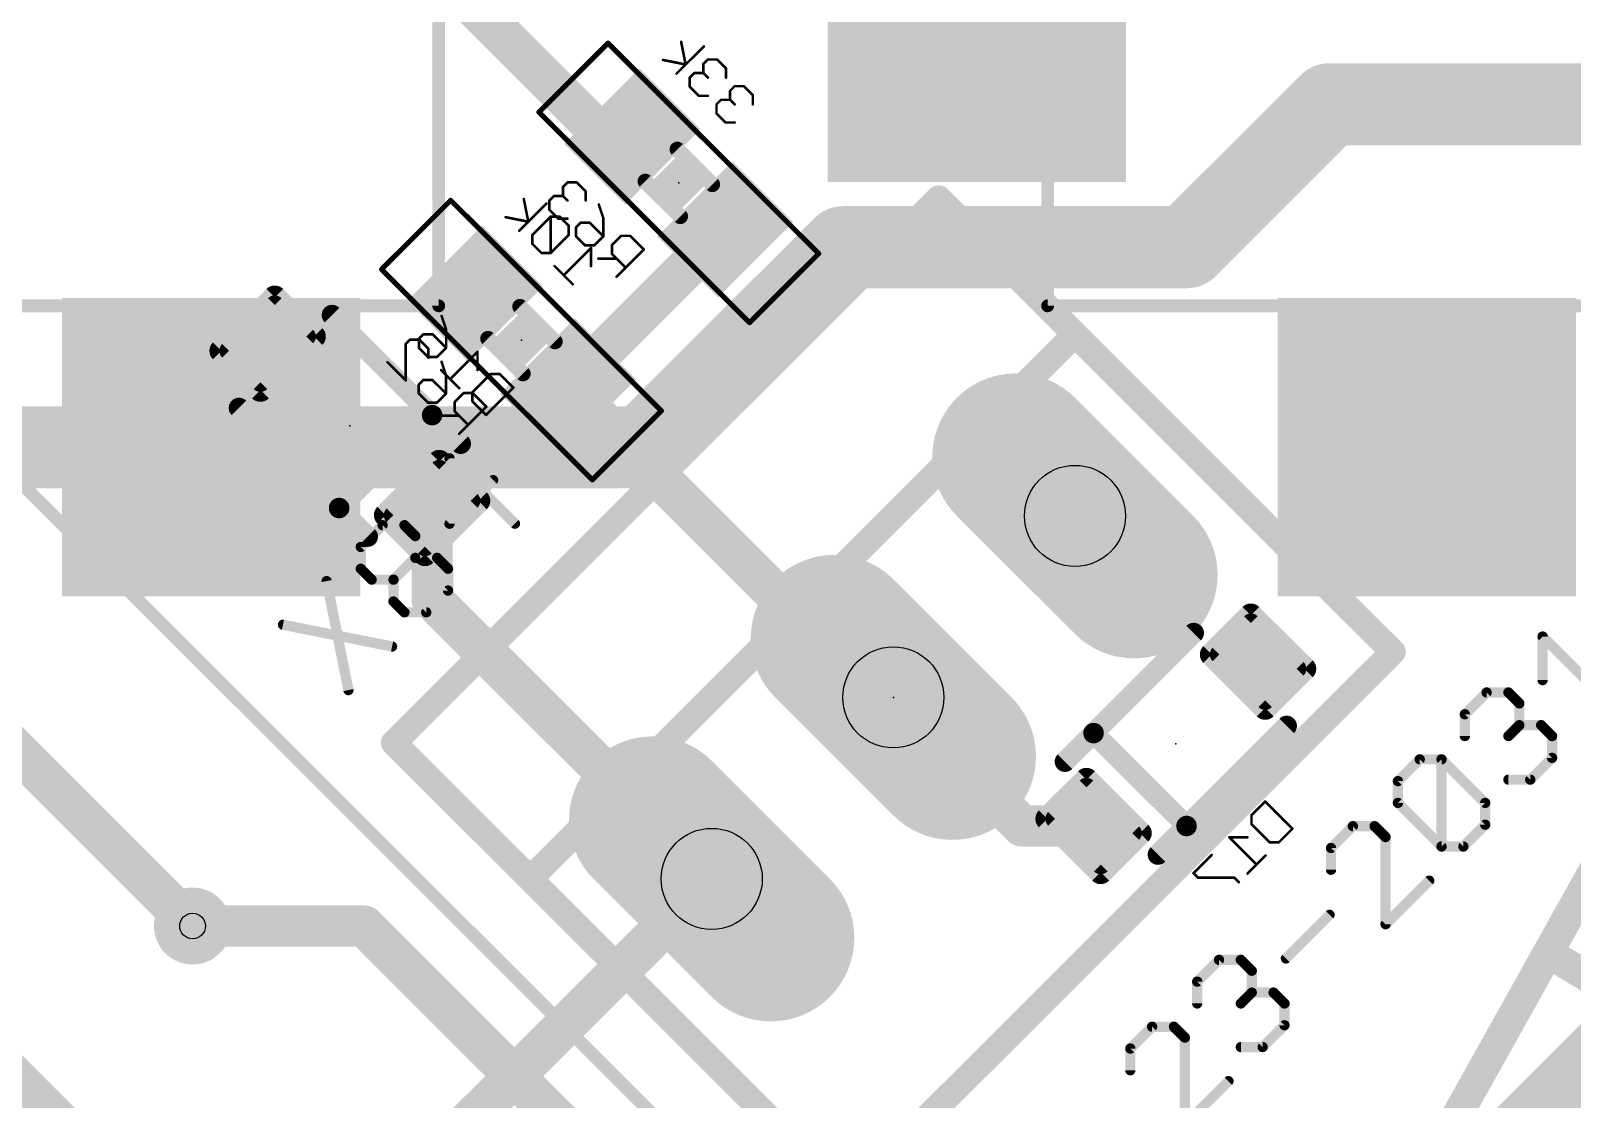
# Model space of a CAD drawing. Extents: x -76 to 580, y -41 to 95.
# Drawn here: x 479.09 to 494.33, y 10.59 to 21.16 of the extents above; entities that cross this region are included whole.
import ezdxf

# ---------------------------------------------------------------- set-up
doc = ezdxf.new("R2010")
doc.units = 0
for name, color, linetype in [('1', 22, 'CONTINUOUS'), ('16', 175, 'CONTINUOUS'), ('17', 82, 'CONTINUOUS'), ('18', 82, 'CONTINUOUS'), ('21', 32, 'CONTINUOUS'), ('23', 7, 'CONTINUOUS'), ('24', 7, 'CONTINUOUS'), ('25', 253, 'CONTINUOUS'), ('26', 253, 'CONTINUOUS'), ('27', 253, 'CONTINUOUS'), ('28', 253, 'CONTINUOUS'), ('29', 253, 'CONTINUOUS'), ('30', 253, 'CONTINUOUS'), ('31', 253, 'CONTINUOUS'), ('32', 253, 'CONTINUOUS'), ('36', 253, 'CONTINUOUS'), ('40', 175, 'CONTINUOUS'), ('44', 253, 'CONTINUOUS'), ('51', 53, 'CONTINUOUS'), ('52', 253, 'CONTINUOUS')]:
    doc.layers.add(name, color=color, linetype=linetype)

# ---------------------------------------------------------------- blocks, each defined once
blk = doc.blocks.new('RECT100800X132800R30')
at = {"const_width": 0.0945}
blk.add_lwpolyline([(0.2677, -0.3205), (0.2677, 0.3205, 0.4142), (0.2205, 0.3678), (-0.2205, 0.3678, 0.4142), (-0.2677, 0.3205), (-0.2677, -0.3205, 0.4142), (-0.2205, -0.3678), (0.2205, -0.3678, 0.4142)], format="xyb", close=True, dxfattribs=at)
blk.add_solid([(-0.2441, -0.3441), (0.2441, -0.3441), (-0.2441, 0.3441), (0.2441, 0.3441)])
blk = doc.blocks.new('RECT125184X157184R30')
at = {"const_width": 0.1174}
blk.add_lwpolyline([(0.3325, -0.3738), (0.3325, 0.3738, 0.4142), (0.2738, 0.4325), (-0.2738, 0.4325, 0.4142), (-0.3325, 0.3738), (-0.3325, -0.3738, 0.4142), (-0.2738, -0.4325), (0.2738, -0.4325, 0.4142)], format="xyb", close=True, dxfattribs=at)
blk.add_solid([(-0.2992, -0.3992), (0.2992, -0.3992), (-0.2992, 0.3992), (0.2992, 0.3992)])
blk = doc.blocks.new('RECT')
blk.add_solid([(-0.5, -0.5), (0.5, -0.5), (-0.5, 0.5), (0.5, 0.5)])
blk = doc.blocks.new('LONGP100')
at = {"const_width": 1}
blk.add_lwpolyline([(-0.5, 0), (0.5, 0)], dxfattribs=at)
at = {"const_width": 0.5}
for points in [[(-0.5, 0.25, 1), (-0.5, -0.25)], [(0.5, -0.25, 1), (0.5, 0.25)]]:
    blk.add_lwpolyline(points, format="xyb", dxfattribs=at)
blk = doc.blocks.new('ROUNDV')
at = {"const_width": 0.5}
blk.add_lwpolyline([(0, -0.25, 1), (0, 0.25, 1), (0, -0.25)], format="xyb", dxfattribs=at)

msp = doc.modelspace()

# ---------------------------------------------------------------- linework, layer by layer
at = {"layer": '1'}
for points, const_width in [([(486.1359, 3.6062), (462.8721, 26.8701)], 0.4064), ([(488.0928, 21.4947), (488.4463, 21.1411)], 0.4064), ([(491.9342, 20.4354), (490.52, 19.0212)], 0.8128), ([(496.3182, 20.4354), (491.9342, 20.4354)], 0.8128), ([(487.1259, 19.0212), (485.1458, 17.0411)], 0.8128), ([(490.52, 19.0212), (487.1259, 19.0212)], 0.8128), ([(480.8755, 17.0411), (476.378, 17.0411)], 0.8128), ([(485.1458, 17.0411), (480.8755, 17.0411)], 0.8128), ([(493.1363, 10.3238), (496.1768, 15.7685)], 0.3048), ([(480.6912, 12.3037), (478.0042, 14.9907)], 0.4064), ([(485.8248, 12.7703), (483.3782, 10.3238)], 0.4064), ([(494.1262, 12.0208), (497.7325, 9.8288)], 0.3048)]:
    msp.add_lwpolyline(points, dxfattribs=dict(at, const_width=const_width))
for points, const_width in [([(488.3745, 21.0693, 1), (488.5182, 21.213)], 0.2032), ([(491.9342, 20.6386, 1), (491.9342, 20.2322)], 0.4064), ([(492.0779, 20.2917, 1), (491.7905, 20.5791)], 0.4064), ([(487.1259, 19.2244, 1), (487.1259, 18.818)], 0.4064), ([(487.2695, 18.8775, 1), (486.9822, 19.1649)], 0.4064), ([(490.3763, 19.1649, 1), (490.6637, 18.8775)], 0.4064), ([(490.52, 18.818, 1), (490.52, 19.2244)], 0.4064), ([(480.8755, 17.2443, 1), (480.8755, 16.8379)], 0.4064), ([(480.8755, 16.8379, 1), (480.8755, 17.2443)], 0.4064), ([(485.0021, 17.1848, 1), (485.2895, 16.8974)], 0.4064), ([(485.1458, 16.8379, 1), (485.1458, 17.2443)], 0.4064), ([(485.8966, 12.6985, 1), (485.7529, 12.8422)], 0.2032), ([(480.6193, 12.2318, 1), (480.763, 12.3755)], 0.2032), ([(494.1658, 12.0859, 1), (494.0866, 11.9557)], 0.1524)]:
    msp.add_lwpolyline(points, format="xyb", dxfattribs=dict(at, const_width=const_width))
at = {"layer": '16'}
for points, const_width in [([(483.0953, 21.7789), (484.7571, 20.1172)], 0.4064), ([(484.7571, 20.1172), (485.0399, 20.1172)], 0.4064), ([(484.4035, 17.6423), (485.9591, 19.1979)], 0.4064), ([(486.843, 15.2028), (484.4035, 17.6423)], 0.4064), ([(483.06, 15.5351), (483.06, 16.4402)], 0.4064), ([(485.8248, 12.7703), (483.06, 15.5351)], 0.4064), ([(487.6208, 14.5664), (486.843, 15.2028)], 0.4064), ([(487.6208, 14.5664), (488.8936, 13.2936)], 0.4064), ([(488.8936, 13.2936), (489.6007, 13.2936)], 0.4064), ([(482.3882, 12.3037), (480.6912, 12.3037)], 0.4064), ([(484.7924, 9.8995), (482.3882, 12.3037)], 0.4064), ([(495.399, 11.738), (492.8534, 9.1924)], 0.8128)]:
    msp.add_lwpolyline(points, dxfattribs=dict(at, const_width=const_width))
at = {"layer": '16', "const_width": 0.2032}
for points in [[(484.7571, 20.2188, 1), (484.7571, 20.0156)], [(484.6852, 20.0453, 1), (484.8289, 20.189)], [(485.0399, 20.0156, 1), (485.0399, 20.2188)], [(486.031, 19.1261, 1), (485.8873, 19.2698)], [(484.4753, 17.7142, 1), (484.3317, 17.5705)], [(484.3317, 17.7142, 1), (484.4753, 17.5705)], [(483.1616, 16.4402, 1), (482.9584, 16.4402)], [(483.1318, 15.607, 1), (482.9882, 15.4633)], [(482.9584, 15.5351, 1), (483.1616, 15.5351)], [(486.9074, 15.2814, 1), (486.7787, 15.1242)], [(486.7712, 15.131, 1), (486.9149, 15.2746)], [(487.6927, 14.6382, 1), (487.549, 14.4946)], [(487.5565, 14.4878, 1), (487.6852, 14.645)], [(488.8936, 13.3952, 1), (488.8936, 13.192)], [(488.8218, 13.2218, 1), (488.9655, 13.3654)], [(489.6007, 13.192, 1), (489.6007, 13.3952)], [(485.7529, 12.6985, 1), (485.8966, 12.8422)], [(480.6912, 12.4053, 1), (480.6912, 12.2021)], [(482.4601, 12.3755, 1), (482.3164, 12.2318)], [(482.3882, 12.2021, 1), (482.3882, 12.4053)]]:
    msp.add_lwpolyline(points, format="xyb", dxfattribs=at)
at = {"layer": '21', "const_width": 0.254}
for points in [[(482.6817, 14.1174), (488.0698, 19.5055)], [(488.0698, 19.5055), (489.4169, 18.1585)], [(484.0287, 12.7703), (489.4169, 18.1585)], [(489.4169, 18.1585), (492.56, 15.0154)], [(492.56, 15.0154), (487.1718, 9.6273)], [(484.0287, 12.7703), (482.6817, 14.1174)], [(487.1718, 9.6273), (484.0287, 12.7703)]]:
    msp.add_lwpolyline(points, dxfattribs=at)
at = {"layer": '21', "const_width": 0.127}
for points in [[(488.1147, 19.5504, 1), (488.0249, 19.4606)], [(488.1147, 19.4606, 1), (488.0249, 19.5504)], [(489.4618, 18.2034, 1), (489.372, 18.1136)], [(489.4618, 18.1136, 1), (489.372, 18.2034)], [(489.372, 18.1136, 1), (489.4618, 18.2034)], [(492.6049, 14.9705, 1), (492.5151, 15.0603)], [(492.5151, 14.9705, 1), (492.6049, 15.0603)], [(482.7266, 14.1623, 1), (482.6368, 14.0725)], [(482.6368, 14.1623, 1), (482.7266, 14.0725)], [(484.0736, 12.8152, 1), (483.9838, 12.7254)], [(483.9838, 12.8152, 1), (484.0736, 12.7254)], [(483.9838, 12.7254, 1), (484.0736, 12.8152)]]:
    msp.add_lwpolyline(points, format="xyb", dxfattribs=at)
at = {"layer": '23'}
msp.add_point((487.6208, 14.5664), dxfattribs=at)
at = {"layer": '24'}
for p in [(485.4995, 19.6576), (483.9439, 18.1019), (482.2468, 17.2534), (490.4139, 14.1068)]:
    msp.add_point(p, dxfattribs=at)
at = {"layer": '25', "const_width": 0.1016}
for points in [[(483.8793, 16.2848), (483.2321, 16.932)], [(483.2321, 16.932), (483.2321, 16.2848)], [(483.2321, 16.2848), (483.6636, 16.7162)], [(482.3549, 16.0547), (482.5706, 16.2704)], [(482.5706, 16.2704), (482.7863, 16.2704)], [(482.7863, 16.2704), (482.8942, 16.1626)], [(482.8942, 16.1626), (482.8942, 15.9469)], [(482.3549, 15.839), (482.3549, 16.0547)], [(482.4628, 15.7312), (482.3549, 15.839)], [(482.6785, 15.7312), (482.8942, 15.9469)], [(482.8942, 15.9469), (483.1099, 15.9469)], [(483.1099, 15.9469), (483.2178, 15.839)], [(483.2178, 15.839), (483.2178, 15.6233)], [(482.017, 15.7168), (482.2327, 14.6382)], [(482.6785, 15.7312), (482.4628, 15.7312)], [(482.6785, 15.5155), (482.6785, 15.7312)], [(482.7863, 15.4076), (482.6785, 15.5155)], [(483.2178, 15.6233), (483.002, 15.4076)], [(483.002, 15.4076), (482.7863, 15.4076)], [(481.5855, 15.2854), (482.6641, 15.0697)]]:
    msp.add_lwpolyline(points, dxfattribs=at)
at = {"layer": '25', "const_width": 0.0508}
for points in [[(483.2575, 16.932, 1), (483.2067, 16.932)], [(483.2501, 16.9499, 1), (483.2142, 16.914)], [(483.6815, 16.6983, 1), (483.6456, 16.7342)], [(482.5706, 16.2958, 1), (482.5706, 16.245)], [(482.5886, 16.2525, 1), (482.5527, 16.2884)], [(482.8043, 16.2884, 1), (482.7684, 16.2525)], [(482.7863, 16.245, 1), (482.7863, 16.2958)], [(483.2067, 16.2848, 1), (483.2575, 16.2848)], [(483.2142, 16.3028, 1), (483.2501, 16.2669)], [(483.8613, 16.2669, 1), (483.8972, 16.3028)], [(482.9196, 16.1626, 1), (482.8688, 16.1626)], [(482.8762, 16.1446, 1), (482.9121, 16.1805)], [(482.3803, 16.0547, 1), (482.3295, 16.0547)], [(482.3369, 16.0727, 1), (482.3729, 16.0368)], [(482.3295, 15.839, 1), (482.3803, 15.839)], [(482.3729, 15.857, 1), (482.337, 15.8211)], [(482.8942, 15.9723, 1), (482.8942, 15.9215)], [(482.8688, 15.9469, 1), (482.9196, 15.9469)], [(482.9121, 15.9289, 1), (482.8762, 15.9648)], [(483.1279, 15.9648, 1), (483.0919, 15.9289)], [(483.1099, 15.9215, 1), (483.1099, 15.9723)], [(483.2432, 15.839, 1), (483.1924, 15.839)], [(483.1998, 15.8211, 1), (483.2357, 15.857)], [(482.0419, 15.7218, 1), (481.9921, 15.7118)], [(482.4628, 15.7566, 1), (482.4628, 15.7058)], [(482.4448, 15.7132, 1), (482.4807, 15.7491)], [(482.7039, 15.7312, 1), (482.6531, 15.7312)], [(482.6605, 15.7491, 1), (482.6964, 15.7132)], [(482.6785, 15.7058, 1), (482.6785, 15.7566)], [(482.6964, 15.5334, 1), (482.6605, 15.4975)], [(483.1924, 15.6233, 1), (483.2432, 15.6233)], [(483.2357, 15.6053, 1), (483.1998, 15.6413)], [(482.6531, 15.5155, 1), (482.7039, 15.5155)], [(482.7863, 15.433, 1), (482.7863, 15.3822)], [(482.7684, 15.3896, 1), (482.8043, 15.4256)], [(482.9841, 15.4256, 1), (483.02, 15.3896)], [(483.002, 15.3822, 1), (483.002, 15.433)], [(481.5905, 15.3103, 1), (481.5806, 15.2605)], [(482.6591, 15.0447, 1), (482.6691, 15.0946)], [(482.2078, 14.6333, 1), (482.2576, 14.6432)]]:
    msp.add_lwpolyline(points, format="xyb", dxfattribs=at)
at = {"layer": '26', "const_width": 0.0254}
for points in [[(484.3992, 19.6627), (484.3542, 19.6178)], [(484.489, 19.6627), (484.3992, 19.6627)], [(484.5789, 19.5728), (484.489, 19.6627)], [(484.2643, 19.5279), (484.2194, 19.4829)], [(484.3542, 19.5279), (484.2643, 19.5279)], [(484.3542, 19.6178), (484.3542, 19.5279)], [(484.3542, 19.5279), (484.3992, 19.4829)], [(484.5789, 19.4829), (484.5789, 19.5728)], [(484.2194, 19.4829), (484.2194, 19.3931)], [(484.2194, 19.3931), (484.3093, 19.3032)], [(484.7087, 19.443), (484.7536, 19.3082)], [(484.3093, 19.3032), (484.3992, 19.3032)], [(484.484, 19.2183), (484.529, 19.2633)], [(484.484, 19.1285), (484.484, 19.2183)], [(484.529, 19.2633), (484.6188, 19.2633)], [(484.6188, 19.2633), (484.7536, 19.1285)], [(484.7536, 19.3082), (484.7536, 19.1285)], [(484.5739, 19.0386), (484.484, 19.1285)], [(484.6638, 19.0386), (484.5739, 19.0386)], [(484.7536, 19.1285), (484.6638, 19.0386)], [(484.9284, 19.1335), (484.8385, 19.0436)], [(484.8385, 19.0436), (484.8385, 18.9537)], [(485.0183, 19.1335), (484.9284, 19.1335)], [(485.1531, 18.9987), (485.0183, 19.1335)], [(484.8834, 18.9088), (484.7037, 18.9088)], [(484.8385, 18.9537), (484.9733, 18.8189)], [(484.8834, 18.729), (485.1531, 18.9987)], [(483.1545, 18.3398), (483.1995, 18.2049)], [(482.9298, 18.1151), (482.9748, 18.16)], [(482.9748, 18.16), (483.0647, 18.16)], [(483.0647, 18.16), (483.1995, 18.0252)], [(483.1995, 18.2049), (483.1995, 18.0252)], [(482.7986, 18.0621), (482.8435, 18.1071)], [(482.7986, 17.7026), (482.7986, 18.0621)], [(482.8435, 18.1071), (482.9334, 18.1071)], [(482.9298, 18.0252), (482.9298, 18.1151)], [(483.0197, 17.9353), (482.9298, 18.0252)], [(482.9334, 18.1071), (483.0233, 18.0172)], [(483.0233, 18.0172), (483.0233, 17.9273)], [(483.1995, 18.0252), (483.1096, 17.9353)], [(483.509, 17.9853), (483.2394, 17.7156)], [(483.509, 17.8055), (483.509, 17.9853)], [(482.6188, 17.8824), (482.7986, 17.7026)], [(483.1096, 17.9353), (483.0197, 17.9353)], [(483.1531, 17.8874), (483.198, 17.7526)], [(482.9284, 17.6627), (482.9733, 17.7076)], [(482.9733, 17.7076), (483.0632, 17.7076)], [(483.0632, 17.7076), (483.198, 17.5728)], [(483.3293, 17.6258), (483.1495, 17.8055)], [(483.198, 17.7526), (483.198, 17.5728)], [(483.459, 17.5859), (483.6388, 17.7656)], [(483.6388, 17.7656), (483.7287, 17.7656)], [(483.7287, 17.7656), (483.8635, 17.6308)], [(482.9284, 17.5728), (482.9284, 17.6627)], [(483.0183, 17.483), (482.9284, 17.5728)], [(483.198, 17.5728), (483.1081, 17.483)], [(483.3727, 17.5779), (483.2829, 17.488)], [(483.4626, 17.5779), (483.3727, 17.5779)], [(483.459, 17.496), (483.459, 17.5859)], [(483.5974, 17.443), (483.4626, 17.5779)], [(483.8635, 17.6308), (483.5939, 17.3612)], [(483.1081, 17.483), (483.0183, 17.483)], [(483.2829, 17.488), (483.2829, 17.3981)], [(483.2829, 17.3981), (483.4177, 17.2633)], [(483.3278, 17.1734), (483.5974, 17.443)], [(483.5939, 17.3612), (483.459, 17.496)], [(483.3278, 17.3532), (483.148, 17.3532)], [(491.1625, 13.401), (491.2973, 13.5358)], [(491.1625, 13.3111), (491.1625, 13.401)], [(491.2973, 13.5358), (491.5669, 13.2662)], [(491.3422, 13.1314), (491.1625, 13.3111)], [(491.5669, 13.2662), (491.4321, 13.1314)], [(491.1226, 13.1813), (490.9428, 13.1813)], [(490.9428, 13.1813), (491.2125, 12.9117)], [(491.4321, 13.1314), (491.3422, 13.1314)], [(490.7681, 13.0066), (490.5883, 12.8268)], [(491.3023, 13.0016), (491.1226, 12.8218)], [(490.5883, 12.8268), (490.6333, 12.7819)], [(490.6333, 12.7819), (490.9928, 12.7819)], [(490.9928, 12.7819), (491.0377, 12.737)]]:
    msp.add_lwpolyline(points, dxfattribs=at)
at = {"layer": '26', "const_width": 0.0127}
for points in [[(484.3992, 19.6691, 1), (484.3992, 19.6564)], [(484.4037, 19.6582, 1), (484.3947, 19.6672)], [(484.4935, 19.6672, 1), (484.4846, 19.6582)], [(484.489, 19.6564, 1), (484.489, 19.6691)], [(484.2643, 19.5342, 1), (484.2643, 19.5215)], [(484.2688, 19.5234, 1), (484.2599, 19.5324)], [(484.3606, 19.6178, 1), (484.3479, 19.6178)], [(484.3497, 19.6223, 1), (484.3587, 19.6133)], [(484.3587, 19.5324, 1), (484.3497, 19.5234)], [(484.3479, 19.5279, 1), (484.3606, 19.5279)], [(484.3542, 19.5215, 1), (484.3542, 19.5342)], [(484.5853, 19.5728, 1), (484.5726, 19.5728)], [(484.5744, 19.5683, 1), (484.5834, 19.5773)], [(484.2258, 19.4829, 1), (484.2131, 19.4829)], [(484.2149, 19.4874, 1), (484.2239, 19.4785)], [(484.2239, 19.3976, 1), (484.2149, 19.3886)], [(484.2131, 19.3931, 1), (484.2258, 19.3931)], [(484.3947, 19.4785, 1), (484.4037, 19.4874)], [(484.5726, 19.4829, 1), (484.5853, 19.4829)], [(484.7147, 19.445, 1), (484.7027, 19.441)], [(484.3093, 19.3095, 1), (484.3093, 19.2968)], [(484.3048, 19.2987, 1), (484.3138, 19.3077)], [(484.3992, 19.2968, 1), (484.3992, 19.3095)], [(484.4795, 19.2228, 1), (484.4885, 19.2139)], [(484.4904, 19.2183, 1), (484.4777, 19.2183)], [(484.529, 19.2696, 1), (484.529, 19.2569)], [(484.5334, 19.2588, 1), (484.5245, 19.2678)], [(484.6233, 19.2678, 1), (484.6143, 19.2588)], [(484.6188, 19.2569, 1), (484.6188, 19.2696)], [(484.76, 19.3082, 1), (484.7473, 19.3082)], [(484.7476, 19.3062, 1), (484.7597, 19.3102)], [(484.4885, 19.133, 1), (484.4795, 19.124)], [(484.4777, 19.1285, 1), (484.4904, 19.1285)], [(484.5739, 19.0449, 1), (484.5739, 19.0322)], [(484.6638, 19.0322, 1), (484.6638, 19.0449)], [(484.7473, 19.1285, 1), (484.76, 19.1285)], [(484.7581, 19.124, 1), (484.7492, 19.133)], [(484.7492, 19.124, 1), (484.7581, 19.133)], [(484.8448, 19.0436, 1), (484.8321, 19.0436)], [(484.834, 19.0481, 1), (484.843, 19.0391)], [(484.9284, 19.1398, 1), (484.9284, 19.1271)], [(484.9329, 19.129, 1), (484.9239, 19.138)], [(485.0227, 19.138, 1), (485.0138, 19.129)], [(485.0183, 19.1271, 1), (485.0183, 19.1398)], [(484.5694, 19.0341, 1), (484.5784, 19.0431)], [(484.6593, 19.0431, 1), (484.6683, 19.0341)], [(484.7037, 18.9151, 1), (484.7037, 18.9025)], [(484.843, 18.9582, 1), (484.834, 18.9492)], [(484.8321, 18.9537, 1), (484.8448, 18.9537)], [(484.8834, 18.9024, 1), (484.8834, 18.9151)], [(485.1576, 18.9942, 1), (485.1486, 19.0032)], [(485.1486, 18.9942, 1), (485.1576, 19.0032)], [(484.9688, 18.8144, 1), (484.9778, 18.8234)], [(484.8789, 18.7335, 1), (484.8879, 18.7246)], [(483.1606, 18.3418, 1), (483.1485, 18.3378)], [(482.9748, 18.1664, 1), (482.9748, 18.1537)], [(482.9793, 18.1555, 1), (482.9703, 18.1645)], [(483.0691, 18.1645, 1), (483.0602, 18.1555)], [(483.0647, 18.1537, 1), (483.0647, 18.1664)], [(483.2058, 18.2049, 1), (483.1931, 18.2049)], [(483.1935, 18.2029, 1), (483.2055, 18.2069)], [(482.8049, 18.0621, 1), (482.7922, 18.0621)], [(482.7941, 18.0666, 1), (482.8031, 18.0576)], [(482.8435, 18.1134, 1), (482.8435, 18.1007)], [(482.848, 18.1026, 1), (482.839, 18.1116)], [(482.9362, 18.1151, 1), (482.9235, 18.1151)], [(482.9235, 18.0252, 1), (482.9362, 18.0252)], [(482.9254, 18.1196, 1), (482.9343, 18.1106)], [(482.9343, 18.0297, 1), (482.9254, 18.0207)], [(482.9379, 18.1116, 1), (482.9289, 18.1026)], [(482.9334, 18.1007, 1), (482.9334, 18.1134)], [(483.0296, 18.0172, 1), (483.0169, 18.0172)], [(483.0188, 18.0127, 1), (483.0278, 18.0217)], [(483.1931, 18.0252, 1), (483.2058, 18.0252)], [(483.204, 18.0207, 1), (483.195, 18.0297)], [(483.195, 18.0207, 1), (483.204, 18.0297)], [(483.5154, 17.9853, 1), (483.5027, 17.9853)], [(483.5135, 17.9808, 1), (483.5045, 17.9898)], [(482.6233, 17.8869, 1), (482.6143, 17.8779)], [(483.0197, 17.9417, 1), (483.0197, 17.929)], [(483.0152, 17.9308, 1), (483.0242, 17.9398)], [(483.0169, 17.9273, 1), (483.0296, 17.9273)], [(483.1051, 17.9398, 1), (483.1141, 17.9308)], [(483.1096, 17.929, 1), (483.1096, 17.9417)], [(483.1591, 17.8894, 1), (483.147, 17.8854)], [(482.7922, 17.7026, 1), (482.8049, 17.7026)], [(482.7941, 17.6981, 1), (482.8031, 17.7071)], [(482.9733, 17.714, 1), (482.9733, 17.7013)], [(482.9778, 17.7032, 1), (482.9688, 17.7121)], [(483.0677, 17.7121, 1), (483.0587, 17.7032)], [(483.0632, 17.7013, 1), (483.0632, 17.714)], [(483.154, 17.81, 1), (483.145, 17.801)], [(483.2044, 17.7526, 1), (483.1917, 17.7526)], [(483.192, 17.7506, 1), (483.204, 17.7546)], [(483.2349, 17.7201, 1), (483.2439, 17.7112)], [(483.5027, 17.8055, 1), (483.5154, 17.8055)], [(483.6388, 17.772, 1), (483.6388, 17.7593)], [(483.6433, 17.7611, 1), (483.6343, 17.7701)], [(483.7332, 17.7701, 1), (483.7242, 17.7611)], [(483.7287, 17.7593, 1), (483.7287, 17.772)], [(482.9347, 17.6627, 1), (482.922, 17.6627)], [(482.9239, 17.6672, 1), (482.9329, 17.6582)], [(482.9329, 17.5773, 1), (482.9239, 17.5683)], [(482.922, 17.5728, 1), (482.9347, 17.5728)], [(483.1917, 17.5728, 1), (483.2044, 17.5728)], [(483.2025, 17.5683, 1), (483.1935, 17.5773)], [(483.1935, 17.5683, 1), (483.2025, 17.5773)], [(483.3248, 17.6213, 1), (483.3337, 17.6303)], [(483.3727, 17.5842, 1), (483.3727, 17.5715)], [(483.3772, 17.5734, 1), (483.3682, 17.5824)], [(483.4654, 17.5859, 1), (483.4527, 17.5859)], [(483.4546, 17.5903, 1), (483.4635, 17.5814)], [(483.4671, 17.5824, 1), (483.4581, 17.5734)], [(483.4626, 17.5715, 1), (483.4626, 17.5842)], [(483.868, 17.6263, 1), (483.859, 17.6353)], [(483.859, 17.6263, 1), (483.868, 17.6353)], [(483.0183, 17.4893, 1), (483.0183, 17.4766)], [(483.0138, 17.4785, 1), (483.0227, 17.4874)], [(483.1036, 17.4874, 1), (483.1126, 17.4785)], [(483.1081, 17.4766, 1), (483.1081, 17.4893)], [(483.2892, 17.488, 1), (483.2765, 17.488)], [(483.2784, 17.4925, 1), (483.2873, 17.4835)], [(483.2873, 17.4026, 1), (483.2784, 17.3936)], [(483.2765, 17.3981, 1), (483.2892, 17.3981)], [(483.4527, 17.496, 1), (483.4654, 17.496)], [(483.4635, 17.5005, 1), (483.4546, 17.4915)], [(483.6019, 17.4386, 1), (483.5929, 17.4475)], [(483.5929, 17.4386, 1), (483.6019, 17.4475)], [(483.148, 17.3595, 1), (483.148, 17.3468)], [(483.3278, 17.3468, 1), (483.3278, 17.3595)], [(483.4132, 17.2588, 1), (483.4222, 17.2678)], [(483.5894, 17.3657, 1), (483.5984, 17.3567)], [(483.5894, 17.3567, 1), (483.5984, 17.3657)], [(483.3233, 17.1779, 1), (483.3323, 17.1689)], [(491.1688, 13.401, 1), (491.1561, 13.401)], [(491.3018, 13.5403, 1), (491.2928, 13.5313)], [(491.3018, 13.5313, 1), (491.2928, 13.5403)], [(491.1561, 13.3111, 1), (491.1688, 13.3111)], [(491.158, 13.4055, 1), (491.167, 13.3965)], [(491.167, 13.3156, 1), (491.158, 13.3066)], [(491.5714, 13.2617, 1), (491.5624, 13.2707)], [(491.5624, 13.2617, 1), (491.5714, 13.2707)], [(490.9428, 13.1877, 1), (490.9428, 13.175)], [(490.9473, 13.1858, 1), (490.9383, 13.1768)], [(491.1226, 13.175, 1), (491.1226, 13.1877)], [(491.3422, 13.1377, 1), (491.3422, 13.125)], [(491.3378, 13.1269, 1), (491.3467, 13.1359)], [(491.4276, 13.1359, 1), (491.4366, 13.1269)], [(491.4321, 13.125, 1), (491.4321, 13.1377)], [(490.7726, 13.0021, 1), (490.7636, 13.0111)], [(491.3068, 12.9971, 1), (491.2978, 13.0061)], [(490.5928, 12.8313, 1), (490.5838, 12.8224)], [(490.5838, 12.8313, 1), (490.5928, 12.8224)], [(491.1181, 12.8263, 1), (491.1271, 12.8173)], [(491.208, 12.9072, 1), (491.2169, 12.9162)], [(490.6333, 12.7883, 1), (490.6333, 12.7756)], [(490.6288, 12.7774, 1), (490.6378, 12.7864)], [(490.9973, 12.7864, 1), (490.9883, 12.7774)], [(490.9928, 12.7756, 1), (490.9928, 12.7883)], [(491.0332, 12.7325, 1), (491.0422, 12.7415)]]:
    msp.add_lwpolyline(points, format="xyb", dxfattribs=at)
at = {"layer": '27', "const_width": 0.1016}
for points in [[(494.041, 14.7371), (494.041, 15.1685)], [(494.041, 15.1685), (494.6882, 14.5213)], [(493.2717, 14.3991), (493.4874, 14.6148)], [(493.4874, 14.6148), (493.7031, 14.6148)], [(493.7031, 14.6148), (493.8109, 14.507)], [(493.8109, 14.507), (493.8109, 14.2913)], [(493.2717, 14.1834), (493.2717, 14.3991)], [(493.8109, 14.2913), (493.7031, 14.1834)], [(493.8109, 14.2913), (494.0266, 14.2913)], [(494.0266, 14.2913), (494.1345, 14.1834)], [(494.1345, 14.1834), (494.1345, 13.9677)], [(492.6101, 13.7376), (492.8259, 13.9533)], [(492.8259, 13.9533), (493.0416, 13.9533)], [(493.0416, 13.9533), (493.473, 13.5219)], [(493.0416, 13.0905), (493.0416, 13.9533)], [(494.1345, 13.9677), (493.9188, 13.752)], [(492.6102, 13.5219), (492.6101, 13.7376)], [(493.9188, 13.752), (493.7031, 13.752)], [(493.0416, 13.0905), (492.6102, 13.5219)], [(493.473, 13.5219), (493.473, 13.3062)], [(492.1644, 13.2918), (491.9486, 13.0761)], [(492.3801, 13.2918), (492.1644, 13.2918)], [(492.4879, 13.184), (492.3801, 13.2918)], [(493.473, 13.3062), (493.2573, 13.0905)], [(491.9486, 13.0761), (491.9486, 12.8604)], [(492.4879, 12.3211), (492.4879, 13.184)], [(493.2573, 13.0905), (493.0416, 13.0905)], [(492.9193, 12.7525), (492.4879, 12.3211)], [(491.5028, 11.9832), (491.9343, 12.4146)], [(490.6256, 11.7531), (490.8413, 11.9688)], [(490.8413, 11.9688), (491.057, 11.9688)], [(491.057, 11.9688), (491.1649, 11.8609)], [(491.1649, 11.8609), (491.1649, 11.6452)], [(490.6256, 11.5374), (490.6256, 11.7531)], [(491.1649, 11.6452), (491.057, 11.5374)], [(491.1649, 11.6452), (491.3806, 11.6452)], [(491.3806, 11.6452), (491.4885, 11.5374)], [(491.4885, 11.5374), (491.4885, 11.3217)], [(490.1798, 11.3073), (489.9641, 11.0916)], [(490.3955, 11.3073), (490.1798, 11.3073)], [(490.5034, 11.1994), (490.3955, 11.3073)], [(491.4885, 11.3217), (491.2728, 11.1059)], [(489.9641, 11.0916), (489.9641, 10.8759)], [(490.5034, 10.3366), (490.5034, 11.1994)], [(491.2728, 11.1059), (491.057, 11.1059)], [(490.9348, 10.768), (490.5034, 10.3366)]]:
    msp.add_lwpolyline(points, dxfattribs=at)
at = {"layer": '27', "const_width": 0.0508}
for points in [[(494.0664, 15.1685, 1), (494.0156, 15.1685)], [(494.059, 15.1864, 1), (494.0231, 15.1505)], [(493.4874, 14.6402, 1), (493.4874, 14.5894)], [(493.5053, 14.5969, 1), (493.4694, 14.6328)], [(493.721, 14.6328, 1), (493.6851, 14.5969)], [(493.7031, 14.5894, 1), (493.7031, 14.6402)], [(494.0156, 14.7371, 1), (494.0664, 14.7371)], [(493.8363, 14.507, 1), (493.7855, 14.507)], [(493.793, 14.489, 1), (493.8289, 14.5249)], [(493.2971, 14.3991, 1), (493.2463, 14.3991)], [(493.2537, 14.4171, 1), (493.2896, 14.3812)], [(493.8109, 14.3167, 1), (493.8109, 14.2659)], [(493.8289, 14.2733, 1), (493.793, 14.3092)], [(494.0446, 14.3092, 1), (494.0087, 14.2733)], [(494.0266, 14.2659, 1), (494.0266, 14.3167)], [(493.2463, 14.1834, 1), (493.2971, 14.1834)], [(493.6851, 14.2014, 1), (493.721, 14.1654)], [(493.7855, 14.2913, 1), (493.8363, 14.2913)], [(494.1599, 14.1834, 1), (494.1091, 14.1834)], [(494.1165, 14.1654, 1), (494.1525, 14.2014)], [(492.8259, 13.9787, 1), (492.8259, 13.9279)], [(492.8438, 13.9354, 1), (492.8079, 13.9713)], [(493.0595, 13.9713, 1), (493.0236, 13.9354)], [(493.067, 13.9533, 1), (493.0162, 13.9533)], [(493.0416, 13.9279, 1), (493.0416, 13.9787)], [(494.1091, 13.9677, 1), (494.1599, 13.9677)], [(494.1525, 13.9497, 1), (494.1165, 13.9857)], [(492.6355, 13.7376, 1), (492.5847, 13.7376)], [(492.5922, 13.7556, 1), (492.6281, 13.7196)], [(493.7031, 13.7774, 1), (493.7031, 13.7266)], [(493.9008, 13.7699, 1), (493.9367, 13.734)], [(493.9188, 13.7266, 1), (493.9188, 13.7774)], [(492.6281, 13.5399, 1), (492.5922, 13.5039)], [(493.4984, 13.5219, 1), (493.4476, 13.5219)], [(493.455, 13.5039, 1), (493.4909, 13.5399)], [(492.5848, 13.5219, 1), (492.6355, 13.5219)], [(492.1644, 13.3172, 1), (492.1644, 13.2664)], [(492.1823, 13.2738, 1), (492.1464, 13.3098)], [(492.398, 13.3098, 1), (492.3621, 13.2738)], [(492.3801, 13.2664, 1), (492.3801, 13.3172)], [(493.4476, 13.3062, 1), (493.4984, 13.3062)], [(493.4909, 13.2882, 1), (493.455, 13.3241)], [(491.974, 13.0761, 1), (491.9232, 13.0761)], [(491.9307, 13.0941, 1), (491.9666, 13.0581)], [(492.5133, 13.184, 1), (492.4625, 13.184)], [(492.47, 13.166, 1), (492.5059, 13.2019)], [(493.0416, 13.1159, 1), (493.0416, 13.0651)], [(493.0162, 13.0905, 1), (493.067, 13.0905)], [(493.0236, 13.0725, 1), (493.0595, 13.1084)], [(493.2393, 13.1084, 1), (493.2752, 13.0725)], [(493.2573, 13.0651, 1), (493.2573, 13.1159)], [(491.9232, 12.8604, 1), (491.974, 12.8604)], [(492.9373, 12.7346, 1), (492.9014, 12.7705)], [(491.9522, 12.3966, 1), (491.9163, 12.4325)], [(492.4625, 12.3211, 1), (492.5133, 12.3211)], [(492.47, 12.3391, 1), (492.5059, 12.3032)], [(490.8413, 11.9942, 1), (490.8413, 11.9434)], [(490.8593, 11.9508, 1), (490.8234, 11.9867)], [(491.075, 11.9867, 1), (491.0391, 11.9508)], [(491.057, 11.9434, 1), (491.057, 11.9942)], [(491.1903, 11.8609, 1), (491.1395, 11.8609)], [(491.1469, 11.843, 1), (491.1829, 11.8789)], [(491.4849, 12.0011, 1), (491.5208, 11.9652)], [(490.651, 11.7531, 1), (490.6002, 11.7531)], [(490.6077, 11.771, 1), (490.6436, 11.7351)], [(491.1649, 11.6706, 1), (491.1649, 11.6198)], [(491.1395, 11.6452, 1), (491.1903, 11.6452)], [(491.1829, 11.6273, 1), (491.1469, 11.6632)], [(491.3986, 11.6632, 1), (491.3626, 11.6273)], [(491.3806, 11.6198, 1), (491.3806, 11.6706)], [(491.5139, 11.5374, 1), (491.4631, 11.5374)], [(490.6002, 11.5374, 1), (490.651, 11.5374)], [(491.0391, 11.5553, 1), (491.075, 11.5194)], [(491.4705, 11.5194, 1), (491.5064, 11.5553)], [(490.1798, 11.3327, 1), (490.1798, 11.2819)], [(490.1978, 11.2893, 1), (490.1619, 11.3252)], [(490.4135, 11.3252, 1), (490.3776, 11.2893)], [(490.3955, 11.2819, 1), (490.3955, 11.3327)], [(491.4631, 11.3217, 1), (491.5139, 11.3217)], [(491.5064, 11.3037, 1), (491.4705, 11.3396)], [(489.9895, 11.0916, 1), (489.9387, 11.0916)], [(489.9461, 11.1095, 1), (489.9821, 11.0736)], [(490.5288, 11.1994, 1), (490.478, 11.1994)], [(490.4854, 11.1815, 1), (490.5213, 11.2174)], [(491.057, 11.1313, 1), (491.057, 11.0805)], [(491.2548, 11.1239, 1), (491.2907, 11.088)], [(491.2728, 11.0805, 1), (491.2728, 11.1313)], [(489.9387, 10.8759, 1), (489.9895, 10.8759)], [(490.9528, 10.75, 1), (490.9168, 10.786)]]:
    msp.add_lwpolyline(points, format="xyb", dxfattribs=at)
at = {"layer": '28', "const_width": 0.0254}
for points in [[(485.5674, 20.8291), (485.5225, 21.0538)], [(485.3427, 20.874), (485.5674, 20.8291)], [(485.4776, 20.7392), (485.7472, 21.0088)], [(485.7871, 20.879), (485.7422, 20.8341)], [(485.877, 20.879), (485.7871, 20.879)], [(485.9669, 20.7892), (485.877, 20.879)], [(485.6523, 20.7442), (485.6073, 20.6993)], [(485.7422, 20.7442), (485.6523, 20.7442)], [(485.7422, 20.8341), (485.7422, 20.7442)], [(485.7422, 20.7442), (485.7871, 20.6993)], [(485.9669, 20.6993), (485.9669, 20.7892)], [(485.6073, 20.6993), (485.6073, 20.6094)], [(485.6073, 20.6094), (485.6972, 20.5195)], [(486.0517, 20.6144), (486.0068, 20.5695)], [(486.0068, 20.5695), (486.0068, 20.4796)], [(486.1416, 20.6144), (486.0517, 20.6144)], [(486.2315, 20.5246), (486.1416, 20.6144)], [(485.6972, 20.5195), (485.7871, 20.5195)], [(485.9169, 20.4796), (485.872, 20.4347)], [(485.872, 20.4347), (485.872, 20.3448)], [(486.0068, 20.4796), (485.9169, 20.4796)], [(486.0068, 20.4796), (486.0517, 20.4347)], [(486.2315, 20.4347), (486.2315, 20.5246)], [(485.872, 20.3448), (485.9618, 20.2549)], [(485.9618, 20.2549), (486.0517, 20.2549)], [(484.0118, 19.2734), (483.9669, 19.4981)], [(483.9219, 19.1836), (484.1916, 19.4532)], [(483.7871, 19.3184), (484.0118, 19.2734)], [(484.2315, 19.3234), (484.0517, 19.1437)], [(484.3213, 19.3234), (484.2315, 19.3234)], [(484.2315, 18.9639), (484.2315, 19.3234)], [(484.4112, 19.2335), (484.3213, 19.3234)], [(484.4112, 19.1437), (484.4112, 19.2335)], [(484.0517, 19.1437), (484.0517, 19.0538)], [(484.0517, 19.0538), (484.1416, 18.9639)], [(484.2315, 18.9639), (484.4112, 19.1437)], [(484.1416, 18.9639), (484.2315, 18.9639)], [(484.6309, 19.0139), (484.3613, 18.7442)], [(484.6309, 18.8341), (484.6309, 19.0139)], [(484.4511, 18.6544), (484.2714, 18.8341)]]:
    msp.add_lwpolyline(points, dxfattribs=at)
at = {"layer": '28', "const_width": 0.0127}
for points in [[(485.5287, 21.055, 1), (485.5163, 21.0525)], [(485.344, 20.8802, 1), (485.3415, 20.8678)], [(485.7517, 21.0043, 1), (485.7427, 21.0133)], [(485.7871, 20.8854, 1), (485.7871, 20.8727)], [(485.7916, 20.8746, 1), (485.7826, 20.8835)], [(485.8815, 20.8835, 1), (485.8725, 20.8746)], [(485.877, 20.8727, 1), (485.877, 20.8854)], [(485.4731, 20.7437, 1), (485.482, 20.7347)], [(485.5612, 20.8278, 1), (485.5737, 20.8303)], [(485.5662, 20.8228, 1), (485.5687, 20.8353)], [(485.6523, 20.7506, 1), (485.6523, 20.7379)], [(485.6568, 20.7397, 1), (485.6478, 20.7487)], [(485.7485, 20.8341, 1), (485.7358, 20.8341)], [(485.7358, 20.7442, 1), (485.7485, 20.7442)], [(485.7377, 20.8386, 1), (485.7467, 20.8296)], [(485.7467, 20.7487, 1), (485.7377, 20.7397)], [(485.7422, 20.7379, 1), (485.7422, 20.7506)], [(485.9732, 20.7892, 1), (485.9605, 20.7892)], [(485.9624, 20.7847, 1), (485.9714, 20.7937)], [(485.6137, 20.6993, 1), (485.601, 20.6993)], [(485.6029, 20.7038, 1), (485.6118, 20.6948)], [(485.6118, 20.6139, 1), (485.6029, 20.6049)], [(485.601, 20.6094, 1), (485.6137, 20.6094)], [(485.7826, 20.6948, 1), (485.7916, 20.7038)], [(485.9605, 20.6993, 1), (485.9732, 20.6993)], [(486.0131, 20.5695, 1), (486.0004, 20.5695)], [(486.0023, 20.574, 1), (486.0113, 20.565)], [(486.0517, 20.6208, 1), (486.0517, 20.6081)], [(486.0562, 20.61, 1), (486.0472, 20.6189)], [(486.1461, 20.6189, 1), (486.1371, 20.61)], [(486.1416, 20.6081, 1), (486.1416, 20.6208)], [(485.6972, 20.5259, 1), (485.6972, 20.5132)], [(485.6927, 20.515, 1), (485.7017, 20.524)], [(485.7871, 20.5132, 1), (485.7871, 20.5259)], [(485.8783, 20.4347, 1), (485.8656, 20.4347)], [(485.8675, 20.4392, 1), (485.8764, 20.4302)], [(485.9169, 20.486, 1), (485.9169, 20.4733)], [(485.9214, 20.4751, 1), (485.9124, 20.4841)], [(486.0113, 20.4841, 1), (486.0023, 20.4751)], [(486.0004, 20.4796, 1), (486.0131, 20.4796)], [(486.0068, 20.4733, 1), (486.0068, 20.486)], [(486.0472, 20.4302, 1), (486.0562, 20.4392)], [(486.2378, 20.5246, 1), (486.2251, 20.5246)], [(486.2251, 20.4347, 1), (486.2378, 20.4347)], [(486.227, 20.5201, 1), (486.236, 20.5291)], [(485.8656, 20.3448, 1), (485.8783, 20.3448)], [(485.8764, 20.3493, 1), (485.8675, 20.3403)], [(485.9618, 20.2613, 1), (485.9618, 20.2486)], [(485.9573, 20.2504, 1), (485.9663, 20.2594)], [(486.0517, 20.2486, 1), (486.0517, 20.2613)], [(483.9731, 19.4994, 1), (483.9606, 19.4969)], [(484.196, 19.4487, 1), (484.1871, 19.4577)], [(483.7884, 19.3246, 1), (483.7859, 19.3121)], [(484.0056, 19.2722, 1), (484.018, 19.2747)], [(484.0106, 19.2672, 1), (484.013, 19.2797)], [(484.2315, 19.3298, 1), (484.2315, 19.3171)], [(484.2378, 19.3234, 1), (484.2251, 19.3234)], [(484.236, 19.3189, 1), (484.227, 19.3279)], [(484.3258, 19.3279, 1), (484.3169, 19.3189)], [(484.3213, 19.3171, 1), (484.3213, 19.3298)], [(484.4176, 19.2335, 1), (484.4049, 19.2335)], [(484.4067, 19.229, 1), (484.4157, 19.238)], [(483.9174, 19.188, 1), (483.9264, 19.1791)], [(484.0581, 19.1437, 1), (484.0454, 19.1437)], [(484.0472, 19.1481, 1), (484.0562, 19.1392)], [(484.0562, 19.0583, 1), (484.0472, 19.0493)], [(484.0454, 19.0538, 1), (484.0581, 19.0538)], [(484.4049, 19.1437, 1), (484.4176, 19.1436)], [(484.4157, 19.1392, 1), (484.4067, 19.1481)], [(484.1416, 18.9702, 1), (484.1416, 18.9575)], [(484.1371, 18.9594, 1), (484.1461, 18.9684)], [(484.227, 18.9684, 1), (484.236, 18.9594)], [(484.2251, 18.9639, 1), (484.2378, 18.9639)], [(484.2315, 18.9575, 1), (484.2315, 18.9702)], [(484.6372, 19.0139, 1), (484.6245, 19.0139)], [(484.6354, 19.0094, 1), (484.6264, 19.0184)], [(484.2759, 18.8386, 1), (484.2669, 18.8296)], [(484.3568, 18.7487, 1), (484.3657, 18.7397)], [(484.6245, 18.8341, 1), (484.6372, 18.8341)], [(484.4466, 18.6499, 1), (484.4556, 18.6588)]]:
    msp.add_lwpolyline(points, format="xyb", dxfattribs=at)
at = {"layer": '40', "const_width": 0.0508}
for points in [[(484.7995, 21.0407), (484.1164, 20.3576)], [(486.8826, 18.9575), (484.7995, 21.0407)], [(484.1164, 20.3576), (486.1996, 18.2745)], [(483.2438, 19.485), (482.5608, 18.802)], [(485.327, 17.4019), (483.2438, 19.485)], [(486.1996, 18.2745), (486.8826, 18.9575)], [(482.5608, 18.802), (484.6439, 16.7188)], [(484.6439, 16.7188), (485.327, 17.4019)]]:
    msp.add_lwpolyline(points, dxfattribs=at)
at = {"layer": '40', "const_width": 0.0254}
for points in [[(484.8085, 21.0496, 1), (484.7905, 21.0317)], [(484.8085, 21.0317, 1), (484.7905, 21.0496)], [(484.1254, 20.3666, 1), (484.1074, 20.3486)], [(484.1074, 20.3666, 1), (484.1254, 20.3486)], [(483.2528, 19.494, 1), (483.2349, 19.4761)], [(483.2528, 19.4761, 1), (483.2349, 19.494)], [(486.8916, 18.9485, 1), (486.8736, 18.9665)], [(486.8736, 18.9485, 1), (486.8916, 18.9665)], [(482.5698, 18.8109, 1), (482.5518, 18.793)], [(482.5518, 18.8109, 1), (482.5698, 18.793)], [(486.1906, 18.2834, 1), (486.2085, 18.2655)], [(486.1906, 18.2655, 1), (486.2085, 18.2834)], [(485.336, 17.3929, 1), (485.318, 17.4109)], [(485.318, 17.3929, 1), (485.336, 17.4109)], [(484.6349, 16.7278, 1), (484.6529, 16.7098)], [(484.6349, 16.7098, 1), (484.6529, 16.7278)]]:
    msp.add_lwpolyline(points, format="xyb", dxfattribs=at)
at = {"layer": '44'}
for centre, radius in [((489.4169, 16.3624), 0.5), ((487.6208, 14.5664), 0.5), ((485.8248, 12.7703), 0.5), ((480.6912, 12.3037), 0.127)]:
    msp.add_circle(centre, radius, dxfattribs=at)
at = {"layer": '51', "const_width": 0.127}
for points in [[(492.4999, 3.182), (461.3872, 34.2947)], [(483.1255, 33.9411), (483.1255, 18.4411)], [(489.1463, 18.4411), (489.1463, 33.9411)], [(483.1255, 18.4411), (477.1255, 18.4411)], [(495.1463, 18.4411), (489.1463, 18.4411)]]:
    msp.add_lwpolyline(points, dxfattribs=at)
at = {"layer": '51', "const_width": 0.0635}
for points in [[(483.0938, 18.4411, 1), (483.1573, 18.4411)], [(483.1255, 18.4094, 1), (483.1255, 18.4729)], [(489.1463, 18.4729, 1), (489.1463, 18.4094)], [(489.1146, 18.4411, 1), (489.1781, 18.4411)]]:
    msp.add_lwpolyline(points, format="xyb", dxfattribs=at)
at = {"layer": '52'}
for points, const_width in [([(485.8312, 19.6427), (485.4847, 19.9892)], 0.1524), ([(485.1679, 19.6724), (485.5144, 19.3259)], 0.1524), ([(483.06, 17.3595), (482.07, 18.3494)], 0.2032), ([(483.06, 17.3595), (482.07, 18.3494)], 0.2032), ([(484.2755, 18.0871), (483.929, 18.4336)], 0.1524), ([(483.6122, 18.1168), (483.9587, 17.7703)], 0.1524), ([(482.1408, 16.4402), (481.1508, 17.4302)], 0.2032), ([(482.1408, 16.4402), (481.1508, 17.4302)], 0.2032), ([(483.06, 17.3595), (482.1408, 16.4402)], 0.2032), ([(483.06, 17.3595), (482.1408, 16.4402)], 0.2032), ([(483.3428, 17.0766), (483.06, 17.3595)], 0.2032), ([(483.3428, 17.0766), (483.06, 17.3595)], 0.2032), ([(482.4236, 16.1574), (482.1408, 16.4402)], 0.2032), ([(482.4236, 16.1574), (482.1408, 16.4402)], 0.2032), ([(489.6007, 14.2128), (490.5907, 15.2028)], 0.2032), ([(489.6007, 14.2128), (490.5907, 15.2028)], 0.2032), ([(490.52, 13.2936), (491.5099, 14.2836)], 0.2032), ([(490.52, 13.2936), (491.5099, 14.2836)], 0.2032), ([(489.3179, 13.93), (489.6007, 14.2128)], 0.2032), ([(489.3179, 13.93), (489.6007, 14.2128)], 0.2032), ([(490.52, 13.2936), (489.6007, 14.2128)], 0.2032), ([(490.52, 13.2936), (489.6007, 14.2128)], 0.2032), ([(490.2371, 13.0108), (490.52, 13.2936)], 0.2032), ([(490.2371, 13.0108), (490.52, 13.2936)], 0.2032)]:
    msp.add_lwpolyline(points, dxfattribs=dict(at, const_width=const_width))
for points, const_width in [([(485.5116, 20.0161, 1), (485.4577, 19.9623)], 0.0762), ([(485.1948, 19.6994, 1), (485.1409, 19.6455)], 0.0762), ([(485.8042, 19.6158, 1), (485.8581, 19.6697)], 0.0762), ([(485.4874, 19.299, 1), (485.5413, 19.3529)], 0.0762), ([(482.106, 18.3853, 1), (482.0341, 18.3135)], 0.1016), ([(482.106, 18.3853, 1), (482.0341, 18.3135)], 0.1016), ([(483.956, 18.4605, 1), (483.9021, 18.4066)], 0.0762), ([(483.6392, 18.1437, 1), (483.5853, 18.0898)], 0.0762), ([(484.2486, 18.0601, 1), (484.3025, 18.114)], 0.0762), ([(483.9318, 17.7434, 1), (483.9857, 17.7972)], 0.0762), ([(481.1867, 17.4661, 1), (481.1149, 17.3943)], 0.1016), ([(481.1867, 17.4661, 1), (481.1149, 17.3943)], 0.1016), ([(483.0959, 17.3954, 1), (483.0241, 17.3235)], 0.1016), ([(483.0959, 17.3954, 1), (483.0241, 17.3235)], 0.1016), ([(483.0959, 17.3235, 1), (483.0241, 17.3954)], 0.1016), ([(483.0959, 17.3235, 1), (483.0241, 17.3954)], 0.1016), ([(483.0241, 17.3235, 1), (483.0959, 17.3954)], 0.1016), ([(483.0241, 17.3235, 1), (483.0959, 17.3954)], 0.1016), ([(483.3069, 17.0407, 1), (483.3788, 17.1125)], 0.1016), ([(483.3069, 17.0407, 1), (483.3788, 17.1125)], 0.1016), ([(482.1767, 16.4761, 1), (482.1048, 16.4043)], 0.1016), ([(482.1767, 16.4761, 1), (482.1048, 16.4043)], 0.1016), ([(482.1048, 16.4761, 1), (482.1767, 16.4043)], 0.1016), ([(482.1048, 16.4761, 1), (482.1767, 16.4043)], 0.1016), ([(482.1048, 16.4043, 1), (482.1767, 16.4761)], 0.1016), ([(482.1048, 16.4043, 1), (482.1767, 16.4761)], 0.1016), ([(482.3877, 16.1215, 1), (482.4595, 16.1933)], 0.1016), ([(482.3877, 16.1215, 1), (482.4595, 16.1933)], 0.1016), ([(490.6266, 15.1669, 1), (490.5548, 15.2387)], 0.1016), ([(490.6266, 15.1669, 1), (490.5548, 15.2387)], 0.1016), ([(491.5458, 14.2476, 1), (491.474, 14.3195)], 0.1016), ([(491.5458, 14.2476, 1), (491.474, 14.3195)], 0.1016), ([(489.6367, 14.2488, 1), (489.5648, 14.1769)], 0.1016), ([(489.6367, 14.2488, 1), (489.5648, 14.1769)], 0.1016), ([(489.5648, 14.2488, 1), (489.6367, 14.1769)], 0.1016), ([(489.5648, 14.2488, 1), (489.6367, 14.1769)], 0.1016), ([(489.6367, 14.1769, 1), (489.5648, 14.2488)], 0.1016), ([(489.6367, 14.1769, 1), (489.5648, 14.2488)], 0.1016), ([(489.282, 13.9659, 1), (489.3538, 13.8941)], 0.1016), ([(489.282, 13.9659, 1), (489.3538, 13.8941)], 0.1016), ([(490.4841, 13.3295, 1), (490.5559, 13.2577)], 0.1016), ([(490.4841, 13.3295, 1), (490.5559, 13.2577)], 0.1016), ([(490.5559, 13.2577, 1), (490.4841, 13.3295)], 0.1016), ([(490.5559, 13.2577, 1), (490.4841, 13.3295)], 0.1016), ([(490.4841, 13.2577, 1), (490.5559, 13.3295)], 0.1016), ([(490.4841, 13.2577, 1), (490.5559, 13.3295)], 0.1016), ([(490.2012, 13.0467, 1), (490.2731, 12.9748)], 0.1016), ([(490.2012, 13.0467, 1), (490.2731, 12.9748)], 0.1016)]:
    msp.add_lwpolyline(points, format="xyb", dxfattribs=dict(at, const_width=const_width))

# ---------------------------------------------------------------- block references
at = {"layer": '1', "xscale": 2.8, "yscale": 2.8}
msp.add_blockref('RECT', (488.4463, 21.1411), dxfattribs=at)
at = {"layer": '1', "xscale": 2.8, "yscale": 2.8, "rotation": 90}
for p in [(480.8755, 17.0411), (492.8963, 17.0411)]:
    msp.add_blockref('RECT', p, dxfattribs=at)
at = {"layer": '16', "xscale": 0.7, "yscale": 0.9, "rotation": 315}
for p in [(485.0399, 20.1172), (485.9591, 19.1979), (483.4843, 18.5616), (484.4035, 17.6423)]:
    msp.add_blockref('RECT', p, dxfattribs=at)
at = {"layer": '16'}
for p, rotation in [((481.4337, 18.0666), 135), ((483.06, 16.4402), 135), ((491.2271, 14.92), 45), ((489.6007, 13.2936), 45)]:
    msp.add_blockref('RECT100800X132800R30', p, dxfattribs=dict(at, rotation=rotation))
at = {"layer": '17', "xscale": 1.5, "yscale": 1.5, "rotation": 135}
for p in [(489.4169, 16.3624), (489.4169, 16.3624), (487.6208, 14.5664), (487.6208, 14.5664), (485.8248, 12.7703), (485.8248, 12.7703)]:
    msp.add_blockref('LONGP100', p, dxfattribs=at)
at = {"layer": '18', "xscale": 0.6096, "yscale": 0.6096}
msp.add_blockref('ROUNDV', (480.6912, 12.3037), dxfattribs=at)
msp.add_blockref('ROUNDV', (480.6912, 12.3037), dxfattribs=at)
at = {"layer": '29'}
for name, p, xscale, yscale in [('RECT', (488.4463, 21.1411), 2.9524, 2.9524), ('ROUNDV', (480.6912, 12.3037), 0.762, 0.762)]:
    msp.add_blockref(name, p, dxfattribs=dict(at, xscale=xscale, yscale=yscale))
for name, p, xscale, yscale, rotation in [('RECT', (480.8755, 17.0411), 2.9524, 2.9524, 90), ('RECT', (492.8963, 17.0411), 2.9524, 2.9524, 90), ('LONGP100', (489.4169, 16.3624), 1.6524, 1.6524, 135), ('LONGP100', (487.6208, 14.5664), 1.6524, 1.6524, 135), ('LONGP100', (485.8248, 12.7703), 1.6524, 1.6524, 135)]:
    msp.add_blockref(name, p, dxfattribs=dict(at, xscale=xscale, yscale=yscale, rotation=rotation))
at = {"layer": '30'}
for name, p, xscale, yscale, rotation in [('RECT', (485.0399, 20.1172), 0.8524, 1.0524, 315), ('RECT', (485.9591, 19.1979), 0.8524, 1.0524, 315), ('RECT', (483.4843, 18.5616), 0.8524, 1.0524, 315), ('RECT', (484.4035, 17.6423), 0.8524, 1.0524, 315), ('LONGP100', (489.4169, 16.3624), 1.6524, 1.6524, 135), ('LONGP100', (487.6208, 14.5664), 1.6524, 1.6524, 135), ('LONGP100', (485.8248, 12.7703), 1.6524, 1.6524, 135)]:
    msp.add_blockref(name, p, dxfattribs=dict(at, xscale=xscale, yscale=yscale, rotation=rotation))
for p, rotation in [((481.4337, 18.0666), 135), ((483.06, 16.4402), 135), ((491.2271, 14.92), 45), ((489.6007, 13.2936), 45)]:
    msp.add_blockref('RECT125184X157184R30', p, dxfattribs=dict(at, rotation=rotation))
at = {"layer": '30', "xscale": 0.762, "yscale": 0.762}
msp.add_blockref('ROUNDV', (480.6912, 12.3037), dxfattribs=at)
at = {"layer": '31', "xscale": 2.8, "yscale": 2.8}
msp.add_blockref('RECT', (488.4463, 21.1411), dxfattribs=at)
at = {"layer": '31', "xscale": 2.8, "yscale": 2.8, "rotation": 90}
for p in [(480.8755, 17.0411), (492.8963, 17.0411)]:
    msp.add_blockref('RECT', p, dxfattribs=at)
at = {"layer": '32', "xscale": 0.7, "yscale": 0.9, "rotation": 315}
for p in [(485.0399, 20.1172), (485.9591, 19.1979), (483.4843, 18.5616), (484.4035, 17.6423)]:
    msp.add_blockref('RECT', p, dxfattribs=at)
at = {"layer": '32'}
for p, rotation in [((481.4337, 18.0666), 135), ((483.06, 16.4402), 135), ((491.2271, 14.92), 45), ((489.6007, 13.2936), 45)]:
    msp.add_blockref('RECT100800X132800R30', p, dxfattribs=dict(at, rotation=rotation))
at = {"layer": '36', "xscale": 0.3998, "yscale": 0.6, "rotation": 315}
for p in [(485.4995, 19.6576), (483.9439, 18.1019)]:
    msp.add_blockref('RECT', p, dxfattribs=at)
at = {"layer": '51', "yscale": 1.5, "rotation": 270}
for p, xscale in [((488.3963, 21.1411), 1.5), ((480.8755, 17.4411), 2), ((492.8963, 17.4411), 2)]:
    msp.add_blockref('RECT', p, dxfattribs=dict(at, xscale=xscale))
at = {"layer": '52', "xscale": 0.3, "yscale": 0.5999, "rotation": 315}
for p in [(485.2173, 19.9467), (485.792, 19.3719), (483.6616, 18.391), (484.2364, 17.8163)]:
    msp.add_blockref('RECT', p, dxfattribs=at)

doc.saveas('drawing.dxf')
